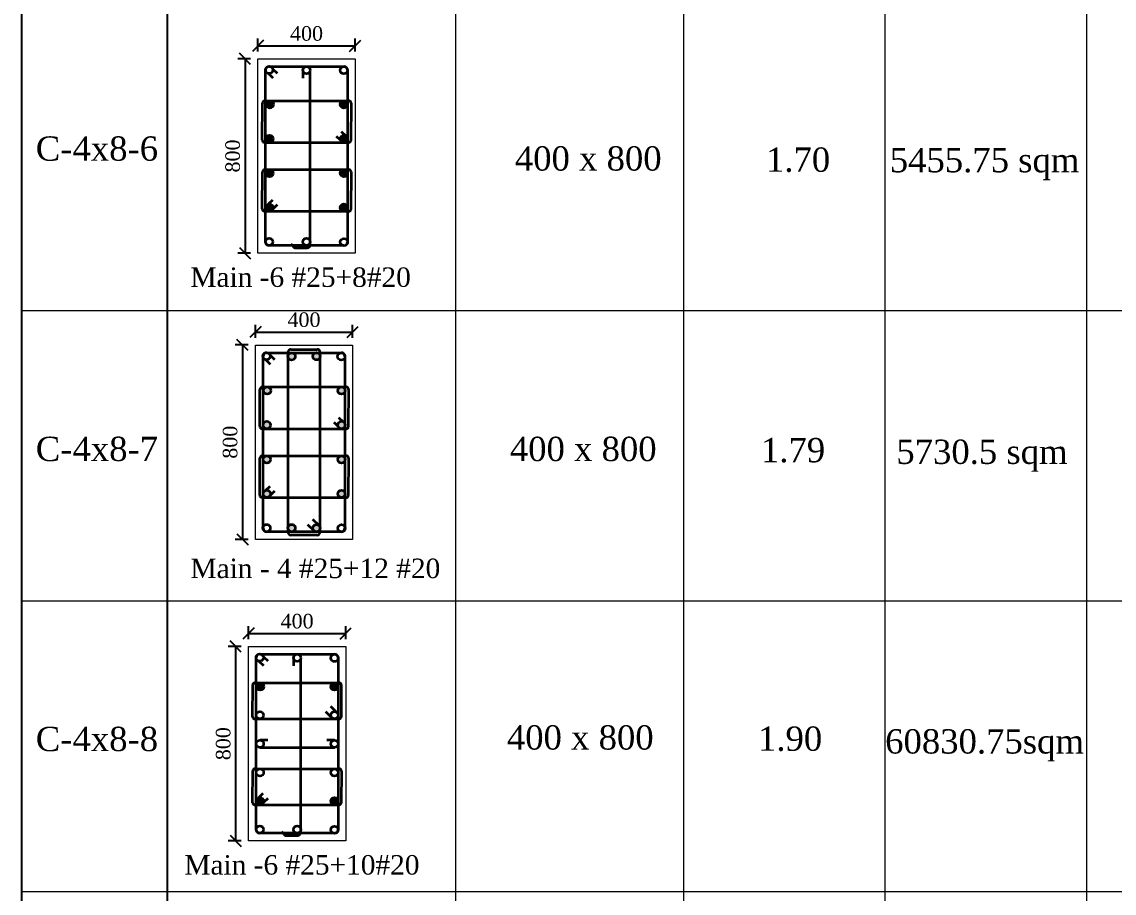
# Model space of a CAD drawing. Header units: millimetres. Extents: x -111267 to 10003021, y -40114 to 2142304.
# Drawn here: x 4446004 to 4468484, y 2016920 to 2034847 of the extents above; entities that cross this region are included whole.
import ezdxf

# ---------------------------------------------------------------- set-up
doc = ezdxf.new("R2010")
doc.units = ezdxf.units.MM
doc.header["$PDMODE"] = 2
doc.linetypes.add('DASHED2', pattern=[0.375, 0.25, -0.125])
doc.layers.add('5a.Hatch-TR-0', color=8, linetype='Continuous')
doc.layers.add('9.Title', color=7, linetype='Continuous')
for name, color, linetype, lineweight in [('6.Dim', 8, 'Continuous', 9), ('object line', 23, 'Continuous', 13), ('reinmt', 241, 'Continuous', 40), ('S-Beam', 4, 'DASHED2', 15), ('S-Dim', 8, 'Continuous', 5)]:
    doc.layers.add(name, color=color, linetype=linetype, lineweight=lineweight)
doc.styles.add('DRIQsmall', font='times.ttf', dxfattribs={"height": 0.2})
doc.styles.add('Times new roman', font='times.ttf', dxfattribs={"height": 300})
doc.dimstyles.new('Scale 20', dxfattribs={"dimscale": 0, "dimtxt": 250, "dimasz": 230, "dimexe": 150, "dimexo": 150, "dimgap": 100, "dimtad": 1, "dimtoh": 1, "dimdec": 0, "dimlfac": 0.2, "dimzin": 0, "dimdsep": 46, "dimtxsty": 'Times new roman', "dimblk": 'OBLIQUE', "dimcen": 0.09, "dimclrd": 256, "dimclrt": 3, "dimadec": 0, "dimazin": 0, "dimtfac": 1, "dimtdec": 0, "dimtofl": 0, "dimtmove": 0, "dimatfit": 3, "dimfxl": 150, "dimfxlon": 1, "dimtolj": 1, "dimtzin": 0, "dimarcsym": 0})

# ---------------------------------------------------------------- blocks, each defined once
blk = doc.blocks.new('_Oblique')
at = {"color": 0, "linetype": 'ByBlock', "lineweight": -2}
blk.add_line((-0.5, -0.5), (0.5, 0.5), dxfattribs=at)
blk = doc.blocks.new('*D1101')
at = {"layer": 'Defpoints', "color": 0, "ltscale": 6, "transparency": 16777216}
for p in [(4450811, 2028198), (4450544, 2024198), (4450811, 2024198)]:
    blk.add_point(p, dxfattribs=at)
at = {"layer": 'S-Dim', "color": 0, "lineweight": -2, "ltscale": 6, "transparency": 16777216}
for p, q in [((4450661, 2028198), (4450394, 2028198)), ((4450661, 2024198), (4450394, 2024198))]:
    blk.add_line(p, q, dxfattribs=at)
at = {"layer": 'S-Dim', "lineweight": -2, "ltscale": 6, "transparency": 16777216}
blk.add_line((4450544, 2028198), (4450544, 2024198), dxfattribs=at)
at = {"layer": 'S-Dim', "lineweight": -2, "ltscale": 6, "transparency": 16777216, "xscale": 230, "yscale": 230, "zscale": 230}
for p, rotation in [((4450544, 2028198), 90), ((4450544, 2024198), 270)]:
    blk.add_blockref('_Oblique', p, dxfattribs=dict(at, rotation=rotation))
at = {"layer": 'S-Dim', "color": 3, "ltscale": 6, "transparency": 16777216, "insert": (4450291, 2026198), "char_height": 300, "attachment_point": 5, "rotation": 90, "style": 'Times new roman'}
blk.add_mtext('\\A1;800', dxfattribs=at)
blk = doc.blocks.new('*D1102')
at = {"layer": 'Defpoints', "color": 0, "ltscale": 6, "transparency": 16777216}
for p in [(4452811, 2028464), (4450811, 2028198), (4452811, 2028198)]:
    blk.add_point(p, dxfattribs=at)
at = {"layer": 'S-Dim', "color": 0, "lineweight": -2, "ltscale": 6, "transparency": 16777216}
for p, q in [((4450811, 2028348), (4450811, 2028614)), ((4452811, 2028348), (4452811, 2028614))]:
    blk.add_line(p, q, dxfattribs=at)
at = {"layer": 'S-Dim', "lineweight": -2, "ltscale": 6, "transparency": 16777216}
blk.add_line((4450811, 2028464), (4452811, 2028464), dxfattribs=at)
at = {"layer": 'S-Dim', "lineweight": -2, "ltscale": 6, "transparency": 16777216, "xscale": 230, "yscale": 230, "zscale": 230, "rotation": 180}
blk.add_blockref('_Oblique', (4450811, 2028464), dxfattribs=at)
at = {"layer": 'S-Dim', "lineweight": -2, "ltscale": 6, "transparency": 16777216, "xscale": 230, "yscale": 230, "zscale": 230}
blk.add_blockref('_Oblique', (4452811, 2028464), dxfattribs=at)
at = {"layer": 'S-Dim', "color": 3, "ltscale": 6, "transparency": 16777216, "insert": (4451811, 2028717), "char_height": 300, "attachment_point": 5, "style": 'Times new roman'}
blk.add_mtext('\\A1;400', dxfattribs=at)
blk = doc.blocks.new('*D1103')
at = {"layer": 'Defpoints', "color": 0, "ltscale": 6, "transparency": 16777216}
for p in [(4450863, 2034087), (4450597, 2030087), (4450863, 2030087)]:
    blk.add_point(p, dxfattribs=at)
at = {"layer": 'S-Dim', "color": 0, "lineweight": -2, "ltscale": 6, "transparency": 16777216}
for p, q in [((4450713, 2034087), (4450447, 2034087)), ((4450713, 2030087), (4450447, 2030087))]:
    blk.add_line(p, q, dxfattribs=at)
at = {"layer": 'S-Dim', "lineweight": -2, "ltscale": 6, "transparency": 16777216}
blk.add_line((4450597, 2034087), (4450597, 2030087), dxfattribs=at)
at = {"layer": 'S-Dim', "lineweight": -2, "ltscale": 6, "transparency": 16777216, "xscale": 230, "yscale": 230, "zscale": 230}
for p, rotation in [((4450597, 2034087), 90), ((4450597, 2030087), 270)]:
    blk.add_blockref('_Oblique', p, dxfattribs=dict(at, rotation=rotation))
at = {"layer": 'S-Dim', "color": 3, "ltscale": 6, "transparency": 16777216, "insert": (4450344, 2032087), "char_height": 300, "attachment_point": 5, "rotation": 90, "style": 'Times new roman'}
blk.add_mtext('\\A1;800', dxfattribs=at)
blk = doc.blocks.new('*D1104')
at = {"layer": 'Defpoints', "color": 0, "ltscale": 6, "transparency": 16777216}
for p in [(4452863, 2034353), (4450863, 2034087), (4452863, 2034087)]:
    blk.add_point(p, dxfattribs=at)
at = {"layer": 'S-Dim', "color": 0, "lineweight": -2, "ltscale": 6, "transparency": 16777216}
for p, q in [((4450863, 2034237), (4450863, 2034503)), ((4452863, 2034237), (4452863, 2034503))]:
    blk.add_line(p, q, dxfattribs=at)
at = {"layer": 'S-Dim', "lineweight": -2, "ltscale": 6, "transparency": 16777216}
blk.add_line((4450863, 2034353), (4452863, 2034353), dxfattribs=at)
at = {"layer": 'S-Dim', "lineweight": -2, "ltscale": 6, "transparency": 16777216, "xscale": 230, "yscale": 230, "zscale": 230, "rotation": 180}
blk.add_blockref('_Oblique', (4450863, 2034353), dxfattribs=at)
at = {"layer": 'S-Dim', "lineweight": -2, "ltscale": 6, "transparency": 16777216, "xscale": 230, "yscale": 230, "zscale": 230}
blk.add_blockref('_Oblique', (4452863, 2034353), dxfattribs=at)
at = {"layer": 'S-Dim', "color": 3, "ltscale": 6, "transparency": 16777216, "insert": (4451863, 2034606), "char_height": 300, "attachment_point": 5, "style": 'Times new roman'}
blk.add_mtext('\\A1;400', dxfattribs=at)
blk = doc.blocks.new('*D1105')
at = {"layer": 'Defpoints', "color": 0, "ltscale": 6, "transparency": 16777216}
for p in [(4450863, 2034087), (4450597, 2030087), (4450863, 2030087)]:
    blk.add_point(p, dxfattribs=at)
at = {"layer": 'S-Dim', "color": 0, "lineweight": -2, "ltscale": 6, "transparency": 16777216}
for p, q in [((4450713, 2034087), (4450447, 2034087)), ((4450713, 2030087), (4450447, 2030087))]:
    blk.add_line(p, q, dxfattribs=at)
at = {"layer": 'S-Dim', "lineweight": -2, "ltscale": 6, "transparency": 16777216}
blk.add_line((4450597, 2034087), (4450597, 2030087), dxfattribs=at)
at = {"layer": 'S-Dim', "lineweight": -2, "ltscale": 6, "transparency": 16777216, "xscale": 230, "yscale": 230, "zscale": 230}
for p, rotation in [((4450597, 2034087), 90), ((4450597, 2030087), 270)]:
    blk.add_blockref('_Oblique', p, dxfattribs=dict(at, rotation=rotation))
at = {"layer": 'S-Dim', "color": 3, "ltscale": 6, "transparency": 16777216, "insert": (4450344, 2032087), "char_height": 300, "attachment_point": 5, "rotation": 90, "style": 'Times new roman'}
blk.add_mtext('\\A1;800', dxfattribs=at)
blk = doc.blocks.new('*D1106')
at = {"layer": 'Defpoints', "color": 0, "ltscale": 6, "transparency": 16777216}
for p in [(4452863, 2034353), (4450863, 2034087), (4452863, 2034087)]:
    blk.add_point(p, dxfattribs=at)
at = {"layer": 'S-Dim', "color": 0, "lineweight": -2, "ltscale": 6, "transparency": 16777216}
for p, q in [((4450863, 2034237), (4450863, 2034503)), ((4452863, 2034237), (4452863, 2034503))]:
    blk.add_line(p, q, dxfattribs=at)
at = {"layer": 'S-Dim', "lineweight": -2, "ltscale": 6, "transparency": 16777216}
blk.add_line((4450863, 2034353), (4452863, 2034353), dxfattribs=at)
at = {"layer": 'S-Dim', "lineweight": -2, "ltscale": 6, "transparency": 16777216, "xscale": 230, "yscale": 230, "zscale": 230, "rotation": 180}
blk.add_blockref('_Oblique', (4450863, 2034353), dxfattribs=at)
at = {"layer": 'S-Dim', "lineweight": -2, "ltscale": 6, "transparency": 16777216, "xscale": 230, "yscale": 230, "zscale": 230}
blk.add_blockref('_Oblique', (4452863, 2034353), dxfattribs=at)
at = {"layer": 'S-Dim', "color": 3, "ltscale": 6, "transparency": 16777216, "insert": (4451863, 2034606), "char_height": 300, "attachment_point": 5, "style": 'Times new roman'}
blk.add_mtext('\\A1;400', dxfattribs=at)
blk = doc.blocks.new('*D1119')
at = {"layer": 'Defpoints', "color": 0, "ltscale": 6, "transparency": 16777216}
for p in [(4450669, 2021995), (4450403, 2017995), (4450669, 2017995)]:
    blk.add_point(p, dxfattribs=at)
at = {"layer": 'S-Dim', "color": 0, "lineweight": -2, "ltscale": 6, "transparency": 16777216}
for p, q in [((4450519, 2021995), (4450253, 2021995)), ((4450519, 2017995), (4450253, 2017995))]:
    blk.add_line(p, q, dxfattribs=at)
at = {"layer": 'S-Dim', "lineweight": -2, "ltscale": 6, "transparency": 16777216}
blk.add_line((4450403, 2021995), (4450403, 2017995), dxfattribs=at)
at = {"layer": 'S-Dim', "lineweight": -2, "ltscale": 6, "transparency": 16777216, "xscale": 230, "yscale": 230, "zscale": 230}
for p, rotation in [((4450403, 2021995), 90), ((4450403, 2017995), 270)]:
    blk.add_blockref('_Oblique', p, dxfattribs=dict(at, rotation=rotation))
at = {"layer": 'S-Dim', "color": 3, "ltscale": 6, "transparency": 16777216, "insert": (4450150, 2019995), "char_height": 300, "attachment_point": 5, "rotation": 90, "style": 'Times new roman'}
blk.add_mtext('\\A1;800', dxfattribs=at)
blk = doc.blocks.new('*D1120')
at = {"layer": 'Defpoints', "color": 0, "ltscale": 6, "transparency": 16777216}
for p in [(4452669, 2022261), (4450669, 2021995), (4452669, 2021995)]:
    blk.add_point(p, dxfattribs=at)
at = {"layer": 'S-Dim', "color": 0, "lineweight": -2, "ltscale": 6, "transparency": 16777216}
for p, q in [((4450669, 2022145), (4450669, 2022411)), ((4452669, 2022145), (4452669, 2022411))]:
    blk.add_line(p, q, dxfattribs=at)
at = {"layer": 'S-Dim', "lineweight": -2, "ltscale": 6, "transparency": 16777216}
blk.add_line((4450669, 2022261), (4452669, 2022261), dxfattribs=at)
at = {"layer": 'S-Dim', "lineweight": -2, "ltscale": 6, "transparency": 16777216, "xscale": 230, "yscale": 230, "zscale": 230, "rotation": 180}
blk.add_blockref('_Oblique', (4450669, 2022261), dxfattribs=at)
at = {"layer": 'S-Dim', "lineweight": -2, "ltscale": 6, "transparency": 16777216, "xscale": 230, "yscale": 230, "zscale": 230}
blk.add_blockref('_Oblique', (4452669, 2022261), dxfattribs=at)
at = {"layer": 'S-Dim', "color": 3, "ltscale": 6, "transparency": 16777216, "insert": (4451669, 2022514), "char_height": 300, "attachment_point": 5, "style": 'Times new roman'}
blk.add_mtext('\\A1;400', dxfattribs=at)

msp = doc.modelspace()

# ---------------------------------------------------------------- hatches: boundary and pattern name
at = {"layer": '5a.Hatch-TR-0', "linetype": 'Continuous'}
h = msp.add_hatch(color=8, dxfattribs=at)
h.dxf.hatch_style = 1
edge = h.paths.add_edge_path()
edge.add_arc((4451047.2, 2025135.4), 75.5, 0, 360)
edge = h.paths.add_edge_path()
edge.add_arc((4452581.3, 2025135.4), 75.5, 0, 360)
edge = h.paths.add_edge_path()
edge.add_arc((4452581.3, 2025843.6), 75.5, 0, 360)
edge = h.paths.add_edge_path()
edge.add_arc((4451047.2, 2025843.6), 75.5, 0, 360)
edge = h.paths.add_edge_path()
edge.add_arc((4451047.2, 2026551.9), 75.5, 0, 360)
edge = h.paths.add_edge_path()
edge.add_arc((4451053.7, 2027260.1), 75.5, 0, 360)
edge = h.paths.add_edge_path()
edge.add_arc((4452581.3, 2027260.1), 75.5, 0, 360)
edge = h.paths.add_edge_path()
edge.add_arc((4452069.2, 2027965.1), 75.5, 0, 360)
edge = h.paths.add_edge_path()
edge.add_arc((4451556.1, 2027963.3), 75.5, 0, 360)
edge = h.paths.add_edge_path()
edge.add_arc((4452069.2, 2024430.5), 75.5, 0, 360)
edge = h.paths.add_edge_path()
edge.add_arc((4451556.1, 2024432.2), 75.5, 0, 360)
edge = h.paths.add_edge_path()
edge.add_arc((4452581.3, 2026551.9), 75.5, 0, 360)
at = {"layer": '6.Dim', "linetype": 'Continuous'}
h = msp.add_hatch(color=8, dxfattribs=at)
h.dxf.hatch_style = 1
edge = h.paths.add_edge_path()
edge.add_arc((4451106.2, 2033148.9), 75.5, 0, 360)
h = msp.add_hatch(color=8, dxfattribs=at)
h.dxf.hatch_style = 1
edge = h.paths.add_edge_path()
edge.add_arc((4451106.2, 2033148.9), 75.5, 0, 360)
h = msp.add_hatch(color=8, dxfattribs=at)
h.dxf.hatch_style = 1
edge = h.paths.add_edge_path()
edge.add_arc((4452633.8, 2033148.9), 75.5, 0, 360)
h = msp.add_hatch(color=8, dxfattribs=at)
h.dxf.hatch_style = 1
edge = h.paths.add_edge_path()
edge.add_arc((4452633.8, 2033148.9), 75.5, 0, 360)
h = msp.add_hatch(color=8, dxfattribs=at)
h.dxf.hatch_style = 1
edge = h.paths.add_edge_path()
edge.add_arc((4451099.7, 2032440.6), 75.5, 0, 360)
h = msp.add_hatch(color=8, dxfattribs=at)
h.dxf.hatch_style = 1
edge = h.paths.add_edge_path()
edge.add_arc((4451099.7, 2032440.6), 75.5, 0, 360)
h = msp.add_hatch(color=8, dxfattribs=at)
h.dxf.hatch_style = 1
edge = h.paths.add_edge_path()
edge.add_arc((4452633.8, 2032440.6), 75.5, 0, 360)
h = msp.add_hatch(color=8, dxfattribs=at)
h.dxf.hatch_style = 1
edge = h.paths.add_edge_path()
edge.add_arc((4452633.8, 2032440.6), 75.5, 0, 360)
h = msp.add_hatch(color=8, dxfattribs=at)
h.dxf.hatch_style = 1
edge = h.paths.add_edge_path()
edge.add_arc((4451099.7, 2031732.4), 75.5, 0, 360)
h = msp.add_hatch(color=8, dxfattribs=at)
h.dxf.hatch_style = 1
edge = h.paths.add_edge_path()
edge.add_arc((4451099.7, 2031732.4), 75.5, 0, 360)
h = msp.add_hatch(color=8, dxfattribs=at)
h.dxf.hatch_style = 1
edge = h.paths.add_edge_path()
edge.add_arc((4452633.8, 2031732.4), 75.5, 0, 360)
h = msp.add_hatch(color=8, dxfattribs=at)
h.dxf.hatch_style = 1
edge = h.paths.add_edge_path()
edge.add_arc((4452633.8, 2031732.4), 75.5, 0, 360)
h = msp.add_hatch(color=8, dxfattribs=at)
h.dxf.hatch_style = 1
edge = h.paths.add_edge_path()
edge.add_arc((4451099.7, 2031024.2), 75.5, 0, 360)
h = msp.add_hatch(color=8, dxfattribs=at)
h.dxf.hatch_style = 1
edge = h.paths.add_edge_path()
edge.add_arc((4451099.7, 2031024.2), 75.5, 0, 360)
h = msp.add_hatch(color=8, dxfattribs=at)
h.dxf.hatch_style = 1
edge = h.paths.add_edge_path()
edge.add_arc((4452633.8, 2031024.2), 75.5, 0, 360)
h = msp.add_hatch(color=8, dxfattribs=at)
h.dxf.hatch_style = 1
edge = h.paths.add_edge_path()
edge.add_arc((4452633.8, 2031024.2), 75.5, 0, 360)
h = msp.add_hatch(color=8, dxfattribs=at)
h.dxf.hatch_style = 1
edge = h.paths.add_edge_path()
edge.add_arc((4450910.1, 2021169.5), 75.5, 0, 360)
h = msp.add_hatch(color=8, dxfattribs=at)
h.dxf.hatch_style = 1
edge = h.paths.add_edge_path()
edge.add_arc((4452437.7, 2021169.5), 75.5, 0, 360)
h = msp.add_hatch(color=8, dxfattribs=at)
h.dxf.hatch_style = 1
edge = h.paths.add_edge_path()
edge.add_arc((4450905.4, 2018813.1), 75.5, 0, 360)
h = msp.add_hatch(color=8, dxfattribs=at)
h.dxf.hatch_style = 1
edge = h.paths.add_edge_path()
edge.add_arc((4452439.4, 2018813.1), 75.5, 0, 360)

# ---------------------------------------------------------------- linework, layer by layer
at = {"layer": '9.Title'}
for p, q in [((4446004.1, 1999011, -198769.9), (4446004.1, 2067045.3, -198769.9)), ((4449004.1, 1999011, -198769.9), (4449004.1, 2066045.3, -198769.9))]:
    msp.add_line(p, q, dxfattribs=at)
at = {"layer": 'object line', "elevation": 198769.9}
for points in [[(4450863.2, 2034086.6), (4452863.2, 2034086.6), (4452863.2, 2030086.6), (4450863.2, 2030086.6)], [(4450863.2, 2034086.6), (4452863.2, 2034086.6), (4452863.2, 2030086.6), (4450863.2, 2030086.6)], [(4450810.7, 2028197.8), (4452810.7, 2028197.8), (4452810.7, 2024197.8), (4450810.7, 2024197.8)], [(4450669.2, 2021994.7), (4452669.2, 2021994.7), (4452669.2, 2017994.7), (4450669.2, 2017994.7)]]:
    msp.add_lwpolyline(points, close=True, dxfattribs=at)
at = {"layer": 'reinmt', "linetype": 'Continuous', "lineweight": 35}
for p, q in [((4451021.2, 2030315.9, 198769.9), (4451021.2, 2033857.1, 198769.9)), ((4451021.2, 2030315.9, 198769.9), (4451021.2, 2033857.1, 198769.9)), ((4451079.8, 2033780.8, 198769.9), (4451168, 2033694.5, 198769.9)), ((4451079.8, 2033780.8, 198769.9), (4451168, 2033694.5, 198769.9)), ((4451092.6, 2033928.5, 198769.9), (4452633.8, 2033928.5, 198769.9)), ((4451092.6, 2033928.5, 198769.9), (4452633.8, 2033928.5, 198769.9)), ((4451171.1, 2033874, 198769.9), (4451259.4, 2033791, 198769.9)), ((4451171.1, 2033874, 198769.9), (4451259.4, 2033791, 198769.9)), ((4451787.8, 2033857.8, 198769.9), (4451787.3, 2033686.5, 198769.9)), ((4451787.8, 2033857.8, 198769.9), (4451787.3, 2033686.5, 198769.9)), ((4452705.1, 2033857.1, 198769.9), (4452705.1, 2030315.9, 198769.9)), ((4452705.1, 2033857.1, 198769.9), (4452705.1, 2030315.9, 198769.9)), ((4450952.3, 2032415.3, 198769.9), (4450957.5, 2033174.2, 198769.9)), ((4450952.3, 2032415.3, 198769.9), (4450957.5, 2033174.2, 198769.9)), ((4451007.5, 2033224.2, 198769.9), (4452730, 2033224.2, 198769.9)), ((4451007.5, 2033224.2, 198769.9), (4452730, 2033224.2, 198769.9)), ((4452780, 2033174, 198769.9), (4452774.8, 2032404.8, 198769.9)), ((4452475.6, 2032497.2, 198769.9), (4452563.8, 2032410.9, 198769.9)), ((4452575.4, 2032593.8, 198769.9), (4452663.7, 2032510.8, 198769.9)), ((4451002.3, 2032365.1, 198769.9), (4452724.9, 2032365.1, 198769.9)), ((4451002.3, 2032365.1, 198769.9), (4452734.8, 2032365.1, 198769.9)), ((4450952.3, 2030998.8, 198769.9), (4450957.5, 2031757.7, 198769.9)), ((4450952.3, 2030998.8, 198769.9), (4450957.5, 2031757.7, 198769.9)), ((4451007.5, 2031807.7, 198769.9), (4452730, 2031807.7, 198769.9)), ((4451007.5, 2031807.7, 198769.9), (4452730, 2031807.7, 198769.9)), ((4452780, 2031757.5, 198769.9), (4452774.8, 2030988.4, 198769.9)), ((4451159.8, 2031177.7, 198769.9), (4451071.4, 2031094.8, 198769.9)), ((4451259.5, 2031081, 198769.9), (4451171.3, 2030994.8, 198769.9)), ((4451002.3, 2030948.6, 198769.9), (4452724.9, 2030948.6, 198769.9)), ((4451002.3, 2030948.6, 198769.9), (4452734.8, 2030948.6, 198769.9)), ((4452633.8, 2030244.6, 198769.9), (4451092.6, 2030244.6, 198769.9)), ((4452633.8, 2030244.6, 198769.9), (4451092.6, 2030244.6, 198769.9)), ((4451540.6, 2028108.5, 198769.9), (4452084.3, 2028108.5, 198769.9)), ((4450968.8, 2024427.1, 198769.9), (4450968.8, 2027968.3, 198769.9)), ((4451027.4, 2027892, 198769.9), (4451115.5, 2027805.7, 198769.9)), ((4451040.2, 2028039.7, 198769.9), (4452581.3, 2028039.7, 198769.9)), ((4451118.6, 2027985.2, 198769.9), (4451207, 2027902.2, 198769.9)), ((4451480.6, 2028048.5, 198769.9), (4451480.8, 2024346.9, 198769.9)), ((4452143.1, 2024346.9, 198769.9), (4452144.3, 2028048.5, 198769.9)), ((4452652.7, 2027968.3, 198769.9), (4452652.7, 2024427.1, 198769.9)), ((4450899.9, 2026526.5, 198769.9), (4450905, 2027285.4, 198769.9)), ((4450899.9, 2026526.5, 198769.9), (4450905, 2027285.4, 198769.9)), ((4450955, 2027335.4, 198769.9), (4452677.6, 2027335.4, 198769.9)), ((4450955, 2027335.4, 198769.9), (4452677.6, 2027335.4, 198769.9)), ((4452727.6, 2027285.2, 198769.9), (4452722.4, 2026516.1, 198769.9)), ((4452423.2, 2026608.4, 198769.9), (4452511.3, 2026522.2, 198769.9)), ((4452522.9, 2026705.1, 198769.9), (4452611.3, 2026622, 198769.9)), ((4450949.9, 2026476.3, 198769.9), (4452672.4, 2026476.3, 198769.9)), ((4450949.9, 2026476.3, 198769.9), (4452682.4, 2026476.3, 198769.9)), ((4450899.9, 2025110.1, 198769.9), (4450905, 2025868.9, 198769.9)), ((4450899.9, 2025110.1, 198769.9), (4450905, 2025868.9, 198769.9)), ((4450955, 2025918.9, 198769.9), (4452677.6, 2025918.9, 198769.9)), ((4450955, 2025918.9, 198769.9), (4452677.6, 2025918.9, 198769.9)), ((4452727.6, 2025868.7, 198769.9), (4452722.4, 2025099.6, 198769.9)), ((4451107.3, 2025289, 198769.9), (4451019, 2025206, 198769.9)), ((4451207, 2025192.3, 198769.9), (4451118.8, 2025106.1, 198769.9)), ((4450949.9, 2025059.8, 198769.9), (4452672.4, 2025059.8, 198769.9)), ((4450949.9, 2025059.8, 198769.9), (4452682.4, 2025059.8, 198769.9)), ((4451884.3, 2024507, 198769.9), (4452008.9, 2024385, 198769.9)), ((4451988.1, 2024617.2, 198769.9), (4452113.7, 2024491.5, 198769.9)), ((4452581.3, 2024355.8, 198769.9), (4451040.2, 2024355.8, 198769.9)), ((4452083.1, 2024286.9, 198769.9), (4451540.8, 2024286.9, 198769.9)), ((4450898.7, 2021836.6, 198769.9), (4452439.8, 2021836.6, 198769.9)), ((4450827.3, 2018224, 198769.9), (4450827.3, 2021765.2, 198769.9)), ((4450885.9, 2021688.9, 198769.9), (4450974, 2021602.6, 198769.9)), ((4450977.1, 2021782.1, 198769.9), (4451065.5, 2021699.1, 198769.9)), ((4451593.8, 2021765.9, 198769.9), (4451593.4, 2021594.6, 198769.9)), ((4452511.2, 2021765.2, 198769.9), (4452511.2, 2018224, 198769.9)), ((4450752.9, 2020545.2, 198769.9), (4450755.7, 2021205, 198769.9)), ((4450795.7, 2021244.8, 198769.9), (4452538.2, 2021244.8, 198769.9)), ((4452578.2, 2021204.6, 198769.9), (4452575.5, 2020544.8, 198769.9)), ((4452357, 2020767.2, 198769.9), (4452482.6, 2020641.5, 198769.9)), ((4450792.9, 2020505, 198769.9), (4452535.5, 2020505, 198769.9)), ((4452253.1, 2020657, 198769.9), (4452377.8, 2020534.9, 198769.9)), ((4451069.8, 2020066.8, 198769.9), (4450909.9, 2020066.8, 198769.9)), ((4452435.1, 2020066.8, 198769.9), (4452283.9, 2020066.8, 198769.9)), ((4450903.9, 2019916.1, 198769.9), (4452440.2, 2019915.8, 198769.9)), ((4450754.1, 2018777.9, 198769.9), (4450756.9, 2019437.7, 198769.9)), ((4450796.9, 2019477.5, 198769.9), (4452539.5, 2019477.5, 198769.9)), ((4452579.5, 2019437.4, 198769.9), (4452576.7, 2018777.6, 198769.9)), ((4450965.5, 2018966.7, 198769.9), (4450877.1, 2018883.7, 198769.9)), ((4450794.1, 2018737.7, 198769.9), (4452536.7, 2018737.7, 198769.9)), ((4451065.2, 2018870, 198769.9), (4450977, 2018783.8, 198769.9)), ((4452439.8, 2018152.7, 198769.9), (4450898.7, 2018152.7, 198769.9))]:
    msp.add_line(p, q, dxfattribs=at)
at = {"layer": 'reinmt', "linetype": 'Continuous', "lineweight": 35, "elevation": 198769.9}
for points in [[(4451542, 2030279.3), (4451615.7, 2030197.7), (4451878.3, 2030197.7, 0.4142858), (4451938.3, 2030257.8), (4451937.4, 2033839.7)], [(4451348, 2018187.4), (4451421.7, 2018105.8), (4451684.3, 2018105.8, 0.4142858), (4451744.3, 2018165.9), (4451743.4, 2021747.8)]]:
    msp.add_lwpolyline(points, format="xyb", dxfattribs=at)
at = {"layer": 'reinmt', "linetype": 'Continuous', "lineweight": 35}
for centre in [(4451092.6, 2033857.1, 198769.9), (4451092.6, 2033857.1, 198769.9), (4451863.2, 2033853.8, 198769.9), (4451863.2, 2033853.8, 198769.9), (4452631.2, 2033850.5, 198769.9), (4452631.2, 2033850.5, 198769.9), (4451106.2, 2033148.9, 198769.9), (4451106.2, 2033148.9, 198769.9), (4452633.8, 2033148.9, 198769.9), (4452633.8, 2033148.9, 198769.9), (4451099.7, 2032440.6, 198769.9), (4451099.7, 2032440.6, 198769.9), (4452633.8, 2032440.6, 198769.9), (4452633.8, 2032440.6, 198769.9), (4451099.7, 2031732.4, 198769.9), (4451099.7, 2031732.4, 198769.9), (4452633.8, 2031732.4, 198769.9), (4452633.8, 2031732.4, 198769.9), (4451099.7, 2031024.2, 198769.9), (4451099.7, 2031024.2, 198769.9), (4452633.8, 2031024.2, 198769.9), (4452633.8, 2031024.2, 198769.9), (4451094.3, 2030321.2, 198769.9), (4451094.3, 2030321.2, 198769.9), (4451863.2, 2030319.3, 198769.9), (4451863.2, 2030319.3, 198769.9), (4452633.8, 2030315.9, 198769.9), (4452633.8, 2030315.9, 198769.9), (4451040.2, 2027968.3, 198769.9), (4451556.1, 2027963.3, 198769.9), (4452069.2, 2027965.1, 198769.9), (4452578.8, 2027961.7, 198769.9), (4451053.7, 2027260.1, 198769.9), (4452581.3, 2027260.1, 198769.9), (4451047.2, 2026551.9, 198769.9), (4452581.3, 2026551.9, 198769.9), (4451047.2, 2025843.6, 198769.9), (4452581.3, 2025843.6, 198769.9), (4451047.2, 2025135.4, 198769.9), (4452581.3, 2025135.4, 198769.9), (4451041.9, 2024432.4, 198769.9), (4451556.1, 2024432.2, 198769.9), (4452069.2, 2024430.5, 198769.9), (4452581.3, 2024427.1, 198769.9), (4450898.7, 2021765.2, 198769.9), (4451669.2, 2021762, 198769.9), (4452437.3, 2021758.6, 198769.9), (4450910.1, 2021169.5, 198769.9), (4452437.7, 2021169.5, 198769.9), (4450904, 2020580.4, 198769.9), (4452438.1, 2020580.4, 198769.9), (4450904.5, 2019991.3, 198769.9), (4452438.5, 2019991.3, 198769.9), (4450904.9, 2019402.2, 198769.9), (4452439, 2019402.2, 198769.9), (4450905.4, 2018813.1, 198769.9), (4452439.4, 2018813.1, 198769.9), (4450900.4, 2018229.3, 198769.9), (4451669.2, 2018227.4, 198769.9), (4452439.8, 2018224, 198769.9)]:
    msp.add_circle(centre, 75.5, dxfattribs=at)
for centre, radius, start, end in [((4451092.6, 2033857.1, 198769.9), 71.4, 90, 180), ((4451092.6, 2033857.1, 198769.9), 71.4, 90, 180), ((4452633.8, 2033857.1, 198769.9), 71.4, 360, 90), ((4452633.8, 2033857.1, 198769.9), 71.4, 360, 90), ((4451007.2, 2033174.2, 198769.9), 50, 90, 180), ((4452730, 2033174.2, 198769.9), 50, 359.75852, 90), ((4451002.3, 2032415.1, 198769.9), 50, 179.75852, 270), ((4452734.8, 2032405.1, 198769.9), 40, 270, 359.60907), ((4451007.2, 2031757.7, 198769.9), 50, 90, 180), ((4452730, 2031757.7, 198769.9), 50, 359.75852, 90), ((4451002.3, 2030998.6, 198769.9), 50, 179.75852, 270), ((4452734.8, 2030988.6, 198769.9), 40, 270, 359.60907), ((4451092.6, 2030315.9, 198769.9), 71.4, 180, 270), ((4451092.6, 2030315.9, 198769.9), 71.4, 180, 270), ((4452633.8, 2030315.9, 198769.9), 71.4, 270, 0), ((4452633.8, 2030315.9, 198769.9), 71.4, 270, 0), ((4451540.6, 2028048.5, 198769.9), 60, 90, 180.00317), ((4452084.3, 2028048.5, 198769.9), 60, 359.98155, 90), ((4451040.2, 2027968.3, 198769.9), 71.4, 90, 180), ((4452581.3, 2027968.3, 198769.9), 71.4, 360, 90), ((4450954.8, 2027285.4, 198769.9), 50, 90, 180), ((4452677.6, 2027285.4, 198769.9), 50, 359.75852, 90), ((4450949.9, 2026526.3, 198769.9), 50, 179.75852, 270), ((4452682.4, 2026516.3, 198769.9), 40, 270, 359.60907), ((4450954.8, 2025868.9, 198769.9), 50, 90, 180), ((4452677.6, 2025868.9, 198769.9), 50, 359.75852, 90), ((4450949.9, 2025109.8, 198769.9), 50, 179.75852, 270), ((4452682.4, 2025099.8, 198769.9), 40, 270, 359.60907), ((4451040.2, 2024427.1, 198769.9), 71.4, 180, 270), ((4451540.8, 2024346.9, 198769.9), 60, 180.00317, 270), ((4452083.1, 2024346.9, 198769.9), 60, 270, 359.98155), ((4452581.3, 2024427.1, 198769.9), 71.4, 270, 0), ((4450898.7, 2021765.2, 198769.9), 71.4, 90, 180), ((4452439.8, 2021765.2, 198769.9), 71.4, 360, 90), ((4450795.7, 2021204.8, 198769.9), 40, 90, 179.75852), ((4452538.2, 2021204.8, 198769.9), 40, 359.75852, 90), ((4450792.9, 2020545, 198769.9), 40, 179.75852, 270), ((4452535.5, 2020545, 198769.9), 40, 270, 359.75852), ((4450796.9, 2019437.5, 198769.9), 40, 90, 179.75852), ((4452539.5, 2019437.5, 198769.9), 40, 359.75852, 90), ((4450794.1, 2018777.7, 198769.9), 40, 179.75852, 270), ((4452536.7, 2018777.7, 198769.9), 40, 270, 359.75852), ((4450898.7, 2018224, 198769.9), 71.4, 180, 270), ((4452439.8, 2018224, 198769.9), 71.4, 270, 0)]:
    msp.add_arc(centre, radius, start, end, dxfattribs=at)
at = {"layer": 'S-Beam', "linetype": 'Continuous', "ltscale": 5}
for p, q in [((4467915.3, 2067045.3, -198769.9), (4467915.3, 1999011, -198769.9)), ((4454930.3, 2066045.3, -198769.9), (4454930.3, 1999011, -198769.9)), ((4459618.3, 2066045.3, -198769.9), (4459618.3, 1999011, -198769.9)), ((4463766.8, 2066045.3, -198769.9), (4463766.8, 1999011, -198769.9)), ((4446004.1, 2028911, 1750.1), (4489826.5, 2028911, -101900.3)), ((4446004.1, 2022931, 1750.1), (4489826.5, 2022931, -101900.3)), ((4446004.1, 2016951, 1750.1), (4489826.5, 2016951, -101900.3))]:
    msp.add_line(p, q, dxfattribs=at)

# ---------------------------------------------------------------- texts
at = {"color": 0, "linetype": 'Continuous', "char_height": 400, "attachment_point": 5, "style": 'Times new roman'}
for s, insert, width in [('Main -6 #25+8#20', (4451741.3, 2029590.7, 198769.9), 5541.628), ('Main - 4 #25+12 #20', (4452045.3, 2023599.3, 198769.9), 5322.744), ('Main -6 #25+10#20', (4451768.6, 2017498.8, 198769.9), 5315.086)]:
    msp.add_mtext(s, dxfattribs=dict(at, insert=insert, width=width))
at = {"layer": '9.Title', "linetype": 'Continuous', "lineweight": 9, "ltscale": 0.5, "char_height": 500, "width": 8540.737, "attachment_point": 5, "style": 'DRIQsmall'}
for s, insert in [('C-4x8-6', (4447549.4, 2032236.2, -198769.9)), ('400 x 800', (4457660.4, 2032032.5, 198769.9)), ('1.70', (4461978.9, 2032006.2, 198769.9)), ('5455.75 sqm', (4465816.9, 2031920.4)), ('C-4x8-7', (4447549.4, 2026056.7, -198769.9)), ('400 x 800', (4457557.5, 2026056, 198769.9)), ('1.79', (4461876, 2026029.7, 198769.9)), ('5730.5 sqm', (4465762.9, 2025919.9)), ('C-4x8-8', (4447549.4, 2020088.2, -198769.9)), ('400 x 800', (4457496.5, 2020119.6, 198769.9)), ('1.90', (4461815, 2020093.2, 198769.9)), ('60830.75sqm', (4465816.9, 2019961))]:
    msp.add_mtext(s, dxfattribs=dict(at, insert=insert))

# ---------------------------------------------------------------- dimensions: what is measured, and where the dimension line sits
at = {"layer": 'S-Dim', "ltscale": 6}
for base, p1, p2, picture, middle in [((4452863.2, 2034353.2, 198769.9), (4450863.2, 2034086.6, 198769.9), (4452863.2, 2034086.6, 198769.9), '*D1104', (4451863.2, 2034605.8, 198769.9)), ((4452863.2, 2034353.2, 198769.9), (4450863.2, 2034086.6, 198769.9), (4452863.2, 2034086.6, 198769.9), '*D1106', (4451863.2, 2034605.8, 198769.9)), ((4452810.7, 2028464.4, 198769.9), (4450810.7, 2028197.8, 198769.9), (4452810.7, 2028197.8, 198769.9), '*D1102', (4451810.7, 2028717, 198769.9)), ((4452669.2, 2022261.3, 198769.9), (4450669.2, 2021994.7, 198769.9), (4452669.2, 2021994.7, 198769.9), '*D1120', (4451669.2, 2022513.9, 198769.9))]:
    dim = msp.add_linear_dim(base=base, p1=p1, p2=p2, dimstyle='Scale 20', override={"dimscale": 1}, dxfattribs=at)
    dim.commit()
    dim.dimension.update_dxf_attribs({"geometry": picture, "text_midpoint": middle})
for base, p1, p2, picture, middle in [((4450596.5, 2030086.6, 198769.9), (4450863.2, 2034086.6, 198769.9), (4450863.2, 2030086.6, 198769.9), '*D1103', (4450343.9, 2032086.6, 198769.9)), ((4450596.5, 2030086.6, 198769.9), (4450863.2, 2034086.6, 198769.9), (4450863.2, 2030086.6, 198769.9), '*D1105', (4450343.9, 2032086.6, 198769.9)), ((4450544.1, 2024197.8, 198769.9), (4450810.7, 2028197.8, 198769.9), (4450810.7, 2024197.8, 198769.9), '*D1101', (4450291.5, 2026197.8, 198769.9)), ((4450402.6, 2017994.7, 198769.9), (4450669.2, 2021994.7, 198769.9), (4450669.2, 2017994.7, 198769.9), '*D1119', (4450150, 2019994.7, 198769.9))]:
    dim = msp.add_linear_dim(base=base, p1=p1, p2=p2, angle=90, dimstyle='Scale 20', override={"dimscale": 1}, dxfattribs=at)
    dim.commit()
    dim.dimension.update_dxf_attribs({"geometry": picture, "text_midpoint": middle})

doc.saveas('drawing.dxf')
